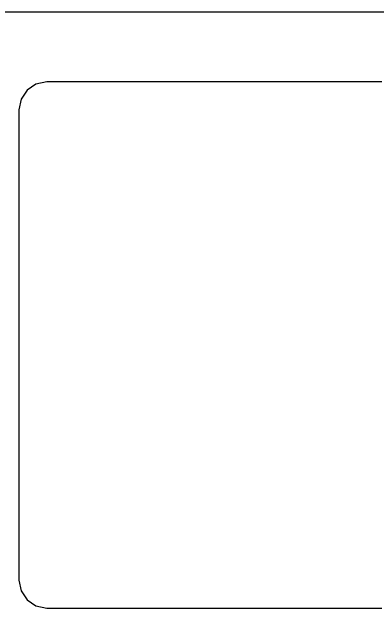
# Model space of a CAD drawing. Extents: x 1 to 47.7, y 0.2 to 35.
# Drawn here: x 36.248 to 37.288, y 17.811 to 19.51 of the extents above; entities that cross this region are included whole.
import ezdxf

# ---------------------------------------------------------------- set-up
doc = ezdxf.new("R2010")
doc.units = 0
doc.header["$MEASUREMENT"] = 0
doc.layers.add('7_0_____DWG', color=7, linetype='CONTINUOUS')

msp = doc.modelspace()

# ---------------------------------------------------------------- linework, layer by layer
at = {"layer": '7_0_____DWG'}
for points in [[(36.1898, 19.5102), (36.2627, 19.5102), (36.3349, 19.5102), (36.4065, 19.5102), (36.4775, 19.5102), (36.5479, 19.5102), (36.6175, 19.5102), (36.6864, 19.5102), (36.7545, 19.5102), (36.8217, 19.5102), (36.8881, 19.5102), (36.9536, 19.5102), (37.0182, 19.5102), (37.0818, 19.5102), (37.1443, 19.5102), (37.2059, 19.5102), (37.2663, 19.5102), (37.3256, 19.5102)], [(37.3018, 19.3107), (37.2712, 19.3107), (37.2236, 19.3107), (37.1618, 19.3107), (37.0888, 19.3107), (37.0073, 19.3107), (36.8301, 19.3107), (36.653, 19.3107), (36.5714, 19.3107), (36.4984, 19.3107), (36.4367, 19.3107), (36.3891, 19.3107), (36.3585, 19.3107), (36.3476, 19.3107), (36.3165, 19.3045), (36.2911, 19.2873), (36.2739, 19.2619), (36.2676, 19.2307), (36.2676, 19.2269), (36.2676, 19.2157), (36.2676, 19.1732), (36.2676, 19.1071), (36.2676, 19.0214), (36.2676, 18.92), (36.2676, 18.8068), (36.2676, 18.5607), (36.2676, 18.3147), (36.2676, 18.2015), (36.2676, 18.1001), (36.2676, 18.0144), (36.2676, 17.9483), (36.2676, 17.9058), (36.2676, 17.8946), (36.2676, 17.8907), (36.2676, 17.8907), (36.2739, 17.8596), (36.2911, 17.8342), (36.3165, 17.817), (36.3476, 17.8107), (36.3585, 17.8107), (36.3891, 17.8107), (36.4367, 17.8107), (36.4984, 17.8107), (36.5714, 17.8107), (36.653, 17.8107), (36.8301, 17.8107), (37.0073, 17.8107), (37.0888, 17.8107), (37.1618, 17.8107), (37.2236, 17.8107), (37.2712, 17.8107), (37.3018, 17.8107)]]:
    msp.add_lwpolyline(points, dxfattribs=at)

doc.saveas('drawing.dxf')
